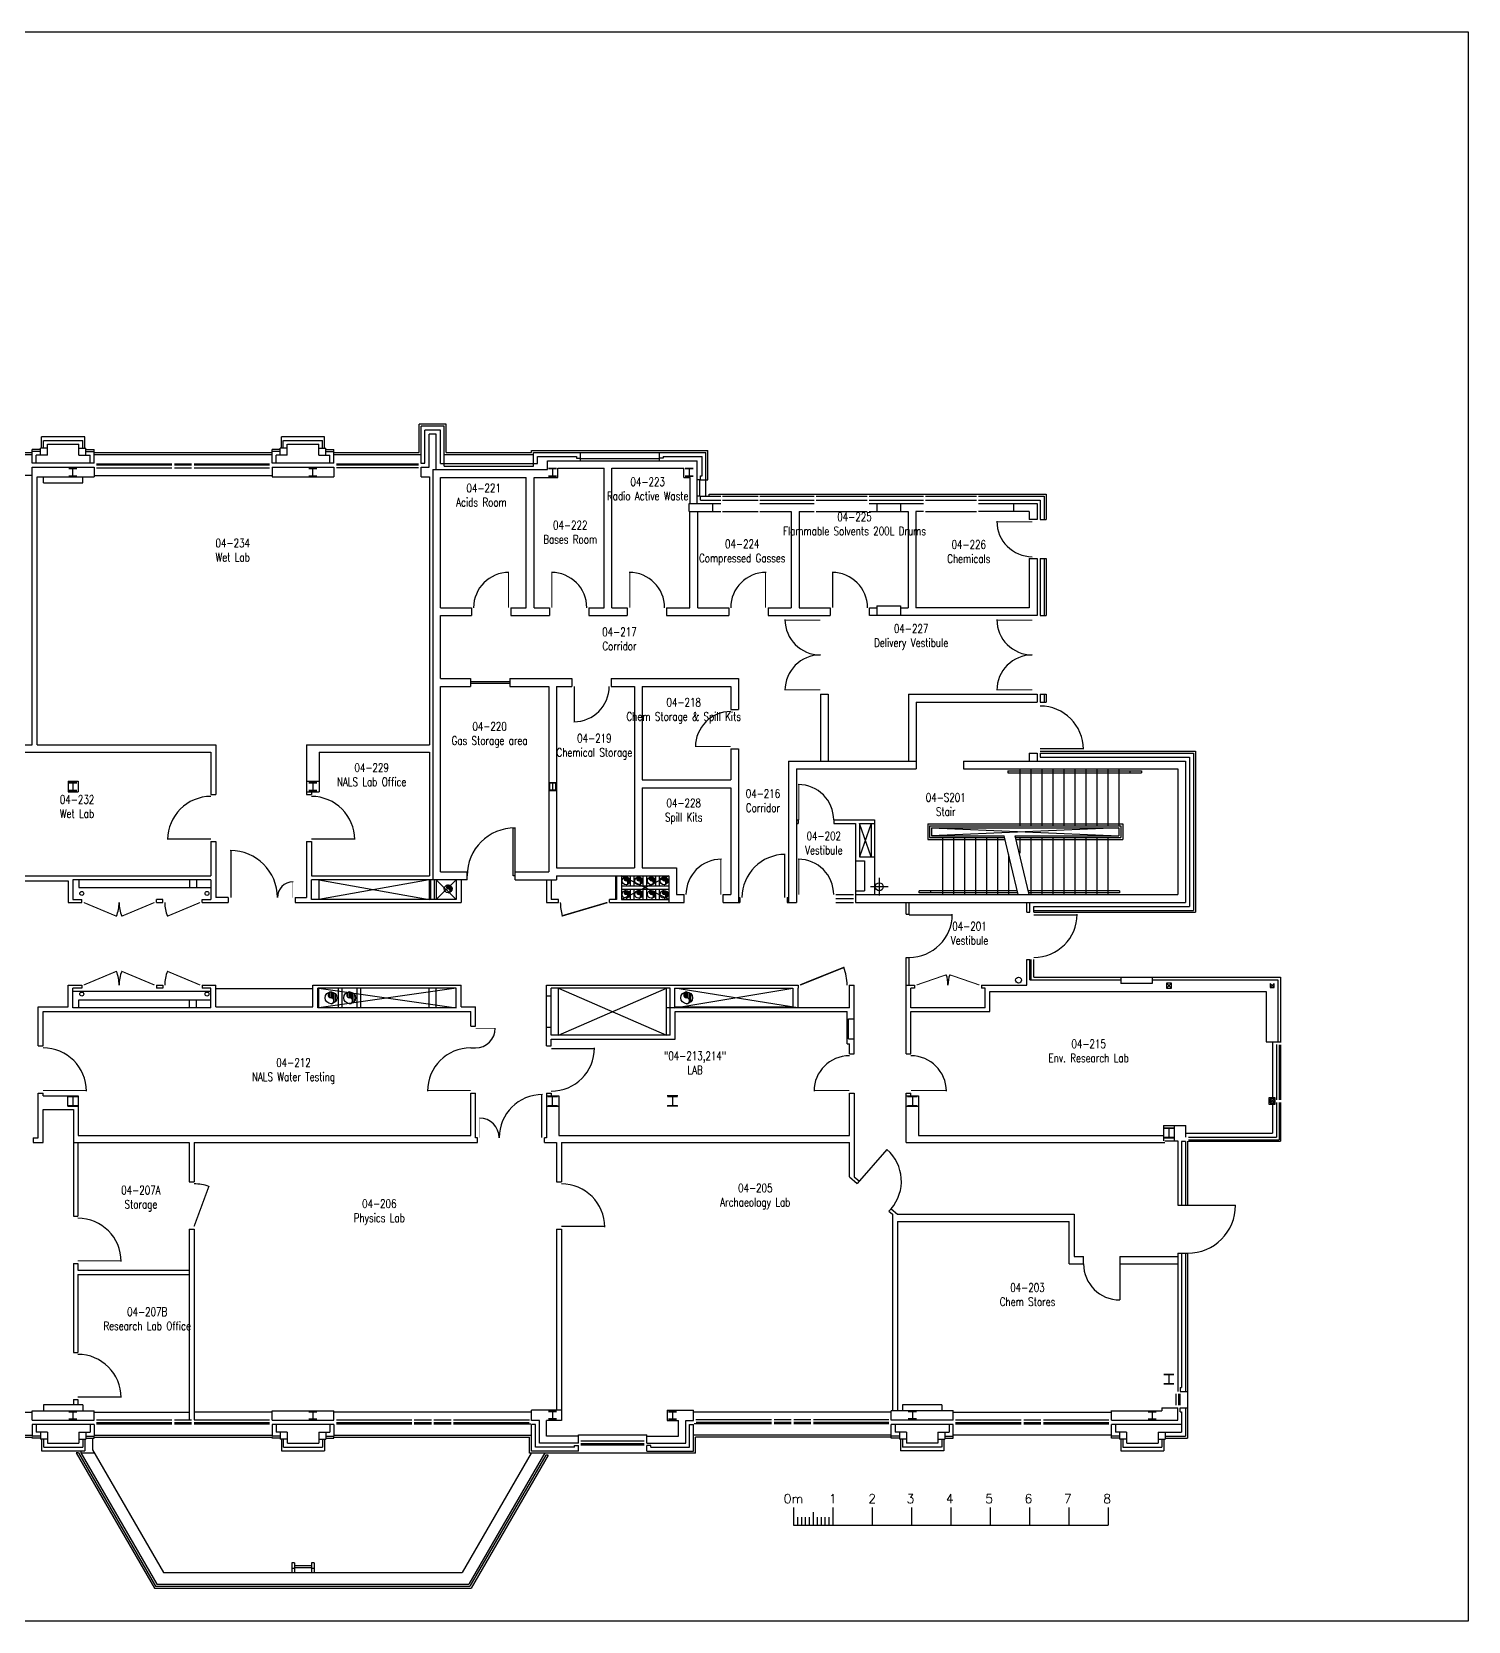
# Model space of a CAD drawing. Extents: x 11182 to 734459, y -1391328 to 152085.
# Drawn here: x 312471 to 349007, y -151485 to -111038 of the extents above; entities that cross this region are included whole.
import ezdxf
from ezdxf.enums import TextEntityAlignment as Align

# ---------------------------------------------------------------- set-up
doc = ezdxf.new("R2010")
doc.units = 0
doc.header["$LTSCALE"] = 500
doc.header["$MEASUREMENT"] = 0
doc.layers.get('0').update_dxf_attribs({"linetype": 'CONTINUOUS'})
doc.layers.add('0_Defpoints', color=106, linetype='CONTINUOUS', plot=False)
for name, color, linetype in [('0_room_data', 7, 'CONTINUOUS'), ('0_text', 7, 'CONTINUOUS'), ('1_Wall_Exist', 251, 'CONTINUOUS'), ('3_Text', 7, 'CONTINUOUS')]:
    doc.layers.add(name, color=color, linetype=linetype)
doc.styles.add('1_200', font='simplex.shx', dxfattribs={"width": 0.75, "height": 460})
doc.styles.get("Standard").update_dxf_attribs({"font": 'ROMANS', "height": 200})

# ---------------------------------------------------------------- blocks, each defined once
blk = doc.blocks.new('*X40')
at = {"color": 0}
for p, q in [((6.25, 7.03), (6.25, 7.47)), ((6.38, 7), (6.38, 7.5)), ((6.5, 6.97), (6.5, 7.48)), ((6.62, 6.57), (6.62, 7.43)), ((6.75, 6.67), (6.75, 7.33)), ((6.5, 6.52), (6.5, 6.53))]:
    blk.add_line(p, q, dxfattribs=at)
blk = doc.blocks.new('room_data')
at = {"layer": '3_Text', "style": '1_200', "width": 0.75}
for tag, p in [('ROOMNUM', (0, 0)), ('ROOMUSE', (0, -575))]:
    blk.add_attdef(tag, text='', height=345, dxfattribs=at).set_placement(p, align=Align.MIDDLE_CENTER)

msp = doc.modelspace()

# ---------------------------------------------------------------- linework, layer by layer
for p, q in [((331845, -148592), (331845, -149038)), ((331945, -148838), (331945, -149038)), ((332045, -148838), (332045, -149038)), ((332145, -148838), (332145, -149038)), ((332245, -148838), (332245, -149038)), ((332345, -148706), (332345, -149038)), ((332445, -148838), (332445, -149038)), ((332545, -148838), (332545, -149038)), ((332645, -148838), (332645, -149038)), ((332745, -148838), (332745, -149038)), ((332845, -148592), (332845, -149038)), ((333845, -148592), (333845, -149038)), ((334845, -148592), (334845, -149038)), ((335845, -148592), (335845, -149038)), ((336845, -148592), (336845, -149038)), ((337845, -148592), (337845, -149038)), ((338845, -148592), (338845, -149038)), ((339845, -148592), (339845, -149038)), ((331845, -149038), (339845, -149038))]:
    msp.add_line(p, q)
at = {"layer": '0_Defpoints'}
msp.add_line((232683, -111038), (349007, -111038), dxfattribs=at)
for points in [[(349007, -151485), (232683, -151485), (232683, -111038)], [(349007, -111038), (349007, -151485)]]:
    msp.add_lwpolyline(points, dxfattribs=at)
at = {"layer": '1_Wall_Exist'}
for p, q in [((323013, -121026), (322323, -121026)), ((322323, -121745), (322323, -121026)), ((322963, -121076), (322373, -121076)), ((322373, -122024), (322373, -121076)), ((322868, -121176), (322468, -121176)), ((322468, -122016), (322468, -121176)), ((322760, -121276), (322576, -121276)), ((322576, -122115), (322576, -121276)), ((322760, -122179), (322760, -121276)), ((322868, -122024), (322868, -121176)), ((322963, -122024), (322963, -121076)), ((323013, -121745), (323013, -121026)), ((307953, -121745), (312483, -121745)), ((312483, -122015), (312483, -121665)), ((312688, -121665), (312483, -121665)), ((312688, -121715), (312483, -121715)), ((312688, -121815), (312688, -121635)), ((312868, -121635), (312688, -121635)), ((313818, -121345), (312718, -121345)), ((312718, -121635), (312718, -121345)), ((312768, -121635), (312768, -121435)), ((312773, -121435), (313768, -121435)), ((312868, -121815), (312868, -121535)), ((312873, -121535), (313668, -121535)), ((313668, -121815), (313668, -121535)), ((313668, -121635), (313848, -121635)), ((313768, -121635), (313768, -121435)), ((313818, -121635), (313818, -121345)), ((313848, -121815), (313848, -121635)), ((313848, -121665), (314053, -121665)), ((313848, -121715), (314053, -121715)), ((314053, -122015), (314053, -121665)), ((314053, -121745), (318583, -121745)), ((318583, -122015), (318583, -121665)), ((318788, -121665), (318583, -121665)), ((318788, -121715), (318583, -121715)), ((318788, -121815), (318788, -121635)), ((318968, -121635), (318788, -121635)), ((319918, -121345), (318818, -121345)), ((318818, -121635), (318818, -121345)), ((318868, -121635), (318868, -121435)), ((318873, -121435), (319868, -121435)), ((318968, -121815), (318968, -121535)), ((318973, -121535), (319768, -121535)), ((319768, -121815), (319768, -121535)), ((319768, -121635), (319948, -121635)), ((319868, -121635), (319868, -121435)), ((319918, -121635), (319918, -121345)), ((319948, -121815), (319948, -121635)), ((319948, -121665), (320153, -121665)), ((319948, -121715), (320153, -121715)), ((320153, -122015), (320153, -121665)), ((320153, -121745), (322323, -121745)), ((323013, -121745), (325183, -121745)), ((325183, -121695), (329668, -121695)), ((325183, -121745), (325183, -121695)), ((325233, -121745), (329618, -121745)), ((325233, -122024), (325233, -121745)), ((326423, -121745), (326423, -121885)), ((328428, -121745), (328428, -121885)), ((329618, -122855), (329618, -121745)), ((329668, -122435), (329668, -121695)), ((307953, -121795), (312483, -121795)), ((314053, -122015), (312483, -122015)), ((312483, -122120), (314053, -122120)), ((312483, -129185), (312483, -122120)), ((312868, -121815), (312583, -121815)), ((312583, -122015), (312583, -121815)), ((313416, -122143), (313620, -122143)), ((313518, -122347), (313518, -122143)), ((313668, -121815), (313953, -121815)), ((313953, -122015), (313953, -121815)), ((314053, -121795), (318583, -121795)), ((314053, -122120), (314053, -122363)), ((314117, -122031), (316036, -122031)), ((314117, -122061), (316036, -122061)), ((314117, -122131), (316036, -122131)), ((316100, -122031), (316536, -122031)), ((316100, -122061), (316536, -122061)), ((316100, -122131), (316536, -122131)), ((316600, -122031), (318519, -122031)), ((316600, -122061), (318519, -122061)), ((316600, -122131), (318519, -122131)), ((320153, -122015), (318583, -122015)), ((318583, -122120), (320153, -122120)), ((318583, -122120), (318583, -122363)), ((318968, -121815), (318683, -121815)), ((318683, -122015), (318683, -121815)), ((319516, -122143), (319720, -122143)), ((319618, -122347), (319618, -122143)), ((319768, -121815), (320053, -121815)), ((320053, -122015), (320053, -121815)), ((320153, -121795), (322373, -121795)), ((320153, -122120), (320153, -122363)), ((320217, -122031), (322309, -122031)), ((320217, -122061), (322309, -122061)), ((322309, -122131), (320217, -122131)), ((322468, -122024), (322373, -122024)), ((322373, -122363), (322373, -122115)), ((322373, -122115), (322576, -122115)), ((322868, -122024), (322963, -122024)), ((322963, -121795), (325233, -121795)), ((322963, -122095), (322963, -122031)), ((325233, -122031), (322963, -122031)), ((322963, -122095), (325233, -122095)), ((325233, -122024), (325333, -122024)), ((325233, -122095), (325233, -122031)), ((325333, -121845), (326323, -121845)), ((325333, -122024), (325333, -121845)), ((325584, -122179), (325584, -121959)), ((325584, -121959), (329398, -121959)), ((325616, -122143), (325820, -122143)), ((325718, -122143), (325718, -122347)), ((325852, -122379), (325852, -122145)), ((325852, -122145), (327028, -122145)), ((326323, -121845), (326323, -121885)), ((326323, -121885), (326423, -121885)), ((326423, -121895), (328428, -121895)), ((326423, -121895), (326423, -121959)), ((327028, -125695), (327028, -122145)), ((327228, -125695), (327228, -122145)), ((327228, -122145), (329059, -122145)), ((328528, -121885), (328428, -121885)), ((328428, -121895), (328428, -121959)), ((328528, -121845), (328528, -121885)), ((328528, -121845), (329518, -121845)), ((329059, -122379), (329059, -122145)), ((329091, -122143), (329295, -122143)), ((329193, -122143), (329193, -122347)), ((329398, -123045), (329398, -121959)), ((329518, -122335), (329518, -121845)), ((312483, -122325), (307953, -122325)), ((312607, -122363), (314053, -122363)), ((312607, -129185), (312607, -122363)), ((312768, -122513), (312768, -122363)), ((312768, -122513), (313768, -122513)), ((313416, -122153), (313620, -122153)), ((313416, -122337), (313620, -122337)), ((313416, -122347), (313620, -122347)), ((313768, -122513), (313768, -122363)), ((314053, -122325), (318583, -122325)), ((318583, -122363), (320153, -122363)), ((319516, -122153), (319720, -122153)), ((319516, -122337), (319720, -122337)), ((319516, -122347), (319720, -122347)), ((322373, -122363), (322588, -122363)), ((322588, -122363), (322588, -129185)), ((322668, -122179), (325584, -122179)), ((322668, -122179), (322668, -132615)), ((322868, -125695), (322868, -122379)), ((322868, -122379), (325048, -122379)), ((325048, -125695), (325048, -122379)), ((325248, -125695), (325248, -122379)), ((325248, -122379), (325852, -122379)), ((325616, -122153), (325820, -122153)), ((325616, -122337), (325820, -122337)), ((325616, -122347), (325820, -122347)), ((329059, -122379), (329218, -122379)), ((329091, -122153), (329295, -122153)), ((329091, -122337), (329295, -122337)), ((329091, -122347), (329295, -122347)), ((329218, -123045), (329218, -122379)), ((329462, -122435), (329398, -122435)), ((329462, -122855), (329462, -122435)), ((329478, -122435), (329478, -122335)), ((329478, -122335), (329518, -122335)), ((329478, -122435), (329668, -122435)), ((329462, -122855), (329398, -122855)), ((329478, -122955), (329478, -122855)), ((329478, -122855), (329993, -122855)), ((329478, -122955), (329993, -122955)), ((329698, -122805), (338268, -122805)), ((329698, -122855), (329698, -122805)), ((330043, -122855), (330943, -122855)), ((330043, -122955), (330943, -122955)), ((330993, -122855), (332373, -122855)), ((330993, -122955), (332373, -122955)), ((332423, -122855), (333723, -122855)), ((332423, -122955), (333723, -122955)), ((333773, -122855), (335153, -122855)), ((333773, -122955), (335153, -122955)), ((335203, -122855), (336503, -122855)), ((335203, -122955), (336503, -122955)), ((336553, -122855), (338218, -122855)), ((336553, -122955), (338118, -122955)), ((338118, -122955), (338118, -123445)), ((338218, -122855), (338218, -123445)), ((338268, -122805), (338268, -123445)), ((329193, -123045), (329993, -123045)), ((329193, -123245), (329193, -123045)), ((329193, -123245), (329993, -123245)), ((329208, -125695), (329208, -123245)), ((329408, -125695), (329408, -123245)), ((329793, -123245), (329793, -123045)), ((330043, -123245), (330943, -123245)), ((330993, -123045), (332373, -123045)), ((330993, -123245), (331788, -123245)), ((331788, -123245), (331788, -125695)), ((331988, -123245), (331988, -125695)), ((331988, -123245), (332373, -123245)), ((332423, -123245), (333723, -123245)), ((333773, -123045), (335153, -123045)), ((333773, -123245), (334758, -123245)), ((333968, -123045), (333968, -123245)), ((334568, -123045), (334568, -123245)), ((334758, -123245), (334758, -125695)), ((334958, -123245), (334958, -125695)), ((335153, -123245), (334958, -123245)), ((335203, -123245), (336503, -123245)), ((336553, -123045), (338043, -123045)), ((337843, -123245), (336553, -123245)), ((337443, -123045), (337443, -123245)), ((337843, -123245), (337843, -123445)), ((338043, -123045), (338043, -123445)), ((338043, -123445), (337843, -123445)), ((338118, -123445), (338268, -123445)), ((337843, -124445), (338043, -124445)), ((337843, -124445), (337843, -125695)), ((338043, -124445), (338043, -125895)), ((338118, -124445), (338268, -124445)), ((338118, -124445), (338118, -125895)), ((338218, -124445), (338218, -125895)), ((338268, -124445), (338268, -125895)), ((322868, -125695), (323658, -125695)), ((323658, -125695), (323658, -125895)), ((324658, -125695), (325048, -125695)), ((324658, -125695), (324658, -125895)), ((325248, -125695), (325638, -125695)), ((325638, -125695), (325638, -125895)), ((326638, -125695), (327028, -125695)), ((326638, -125695), (326638, -125895)), ((327228, -125695), (327618, -125695)), ((327618, -125695), (327618, -125895)), ((328618, -125695), (329208, -125695)), ((328618, -125695), (328618, -125895)), ((329408, -125695), (330198, -125695)), ((330198, -125695), (330198, -125895)), ((331198, -125695), (331788, -125695)), ((331198, -125695), (331198, -125895)), ((331988, -125695), (332778, -125695)), ((332778, -125695), (332778, -125895)), ((333778, -125895), (333778, -125695)), ((333778, -125695), (333968, -125695)), ((333968, -125645), (334568, -125645)), ((333968, -125645), (333968, -125895)), ((334568, -125645), (334568, -125895)), ((334568, -125695), (334758, -125695)), ((337843, -125695), (334958, -125695)), ((322868, -125895), (323658, -125895)), ((322868, -127495), (322868, -125895)), ((324658, -125895), (325638, -125895)), ((326638, -125895), (327618, -125895)), ((328618, -125895), (330198, -125895)), ((331198, -125895), (332778, -125895)), ((338043, -125895), (333778, -125895)), ((338118, -125895), (338268, -125895)), ((322868, -127495), (323628, -127495)), ((322868, -132415), (322868, -127695)), ((322868, -127695), (323628, -127695)), ((323628, -127495), (323628, -127695)), ((323628, -127567), (324627, -127567)), ((324627, -127623), (323628, -127623)), ((324627, -127495), (326208, -127495)), ((324627, -127495), (324627, -127695)), ((324627, -127695), (325618, -127695)), ((325618, -127695), (325618, -132415)), ((325818, -127695), (325818, -132315)), ((325818, -127695), (326208, -127695)), ((326208, -127495), (326208, -127695)), ((327208, -127495), (330450, -127495)), ((327208, -127495), (327208, -127695)), ((327208, -127695), (327798, -127695)), ((327798, -127695), (327798, -132315)), ((327998, -127695), (327998, -130075)), ((327998, -127695), (330250, -127695)), ((330250, -127695), (330250, -128285)), ((330450, -127495), (330450, -128285)), ((332528, -127895), (332728, -127895)), ((332528, -127895), (332528, -129595)), ((332728, -127895), (332728, -129595)), ((334768, -127895), (334768, -129595)), ((334768, -127895), (338043, -127895)), ((334968, -128095), (338043, -128095)), ((334968, -128095), (334968, -129795)), ((338043, -127895), (338043, -128095)), ((338118, -127895), (338268, -127895)), ((338118, -127895), (338118, -128095)), ((338118, -128095), (338268, -128095)), ((338218, -127895), (338218, -128095)), ((338268, -127895), (338268, -128095)), ((330250, -128285), (330450, -128285)), ((307159, -129185), (312483, -129185)), ((307577, -129369), (317026, -129369)), ((312607, -129185), (317150, -129185)), ((317026, -129369), (317026, -130445)), ((317150, -129185), (317150, -130445)), ((319459, -129185), (319459, -130445)), ((319459, -129185), (322588, -129185)), ((319777, -129369), (319777, -130379)), ((319777, -129369), (322588, -129369)), ((322588, -129369), (322588, -132520)), ((330250, -129285), (330250, -130075)), ((330250, -129285), (330450, -129285)), ((330450, -129285), (330450, -133195)), ((337843, -129395), (338043, -129395)), ((337843, -129395), (337843, -129595)), ((338043, -129395), (338043, -129595)), ((338118, -129345), (342068, -129345)), ((338118, -129395), (338118, -129495)), ((338118, -129395), (342018, -129395)), ((342018, -129395), (342018, -133395)), ((342068, -129345), (342068, -133445)), ((331718, -129595), (331722, -133195)), ((331718, -129595), (334968, -129595)), ((331918, -129795), (334968, -129795)), ((331918, -129795), (331918, -133195)), ((336168, -129595), (336168, -129795)), ((336168, -129595), (341818, -129595)), ((336168, -129795), (341618, -129795)), ((337598, -129795), (337598, -131245)), ((337878, -129795), (337878, -131245)), ((338118, -129495), (341918, -129495)), ((338158, -129795), (338158, -131245)), ((338438, -129795), (338438, -131245)), ((338718, -129795), (338718, -131245)), ((338998, -129795), (338998, -131245)), ((339278, -129795), (339278, -131245)), ((339558, -129795), (339558, -131245)), ((339838, -129795), (339838, -131245)), ((340118, -129795), (340118, -131245)), ((341618, -129795), (341618, -132995)), ((341818, -129595), (341818, -133195)), ((341918, -129495), (341918, -133295)), ((313394, -130111), (313394, -130379)), ((313394, -130111), (313652, -130111)), ((313416, -130143), (313620, -130143)), ((313416, -130153), (313620, -130153)), ((313518, -130143), (313518, -130347)), ((313652, -130111), (313652, -130379)), ((319459, -130111), (319777, -130111)), ((319516, -130143), (319720, -130143)), ((319516, -130153), (319720, -130153)), ((319618, -130143), (319618, -130347)), ((325616, -130143), (325820, -130143)), ((325616, -130153), (325820, -130153)), ((325635, -130162), (325635, -130328)), ((325801, -130162), (325635, -130162)), ((325718, -130143), (325718, -130347)), ((325801, -130328), (325801, -130162)), ((327998, -130075), (330250, -130075)), ((337298, -129845), (340698, -129845)), ((337298, -129845), (337298, -129895)), ((337298, -129895), (340698, -129895)), ((340398, -129845), (340398, -129895)), ((340698, -129845), (340698, -129895)), ((313394, -130379), (313652, -130379)), ((313416, -130337), (313620, -130337)), ((313416, -130347), (313620, -130347)), ((317026, -130445), (317150, -130445)), ((319459, -130379), (319777, -130379)), ((319459, -130445), (319583, -130445)), ((319516, -130337), (319720, -130337)), ((319516, -130347), (319720, -130347)), ((319583, -130379), (319583, -130445)), ((325616, -130337), (325820, -130337)), ((325616, -130347), (325820, -130347)), ((325635, -130328), (325801, -130328)), ((327998, -130275), (330250, -130275)), ((327998, -130275), (327998, -132315)), ((330250, -130275), (330250, -132995)), ((324712, -131296), (324763, -131296)), ((324712, -132515), (324712, -131296)), ((324763, -132615), (324763, -131296)), ((331918, -131095), (331968, -131095)), ((331918, -131187), (331968, -131187)), ((331968, -131095), (331968, -131187)), ((332868, -131095), (332868, -131187)), ((332868, -131095), (333902, -131095)), ((332868, -131187), (333426, -131187)), ((333426, -131187), (333426, -132995)), ((333522, -131187), (333522, -132037)), ((333522, -131187), (333902, -131187)), ((333822, -131187), (333522, -132037)), ((333822, -132037), (333522, -131187)), ((333822, -131187), (333822, -132037)), ((333902, -131095), (333902, -132995)), ((335258, -131195), (340218, -131195)), ((335258, -131195), (335258, -131595)), ((335308, -131245), (340168, -131245)), ((335308, -131245), (335308, -131545)), ((335358, -131295), (340118, -131295)), ((335358, -131295), (335358, -131495)), ((340118, -131295), (335358, -131495)), ((335358, -131295), (340118, -131495)), ((340118, -131295), (340118, -131495)), ((340168, -131245), (340168, -131545)), ((340218, -131195), (340218, -131595)), ((317026, -131645), (317150, -131645)), ((317026, -131645), (317026, -132520)), ((317150, -131645), (317150, -133071)), ((319459, -131645), (319583, -131645)), ((319459, -131645), (319459, -133071)), ((319583, -131645), (319583, -132520)), ((335258, -131595), (337229, -131595)), ((335308, -131545), (337217, -131545)), ((335358, -131495), (337205, -131495)), ((335638, -131545), (335638, -132995)), ((335918, -131545), (335918, -132995)), ((336198, -131545), (336198, -132995)), ((336478, -131545), (336478, -132995)), ((336758, -131545), (336758, -132995)), ((337038, -131545), (337038, -132995)), ((337558, -132995), (337205, -131495)), ((337838, -132995), (337485, -131495)), ((337485, -131495), (340118, -131495)), ((337497, -131545), (340168, -131545)), ((337509, -131595), (340218, -131595)), ((337598, -131545), (337598, -131939)), ((337878, -131545), (337878, -132995)), ((338158, -131545), (338158, -132995)), ((338438, -131545), (338438, -132995)), ((338718, -131545), (338718, -132995)), ((338998, -131545), (338998, -132995)), ((339278, -131545), (339278, -132995)), ((339558, -131545), (339558, -132995)), ((339838, -131545), (339838, -132995)), ((333426, -132137), (333651, -132137)), ((333522, -132037), (333902, -132037)), ((333651, -132137), (333651, -132895)), ((337318, -131973), (337318, -132995)), ((307383, -132520), (317026, -132520)), ((311184, -132644), (313394, -132644)), ((313394, -132644), (313394, -133195)), ((313518, -132615), (313518, -133115)), ((317026, -132615), (313518, -132615)), ((313668, -132615), (313668, -132815)), ((316478, -132615), (316478, -132815)), ((316658, -132615), (316658, -132815)), ((317026, -132615), (317026, -133115)), ((319583, -132520), (322588, -132520)), ((323544, -132615), (319583, -132615)), ((319583, -133115), (319583, -132615)), ((319768, -132615), (322578, -133115)), ((319768, -132615), (319768, -133115)), ((322578, -132615), (319768, -133115)), ((322578, -132615), (322578, -133115)), ((322623, -133115), (322623, -132615)), ((322713, -133115), (322713, -132615)), ((322758, -132615), (322758, -133115)), ((322758, -133115), (323268, -132615)), ((323268, -133115), (322758, -132615)), ((322868, -132415), (323544, -132415)), ((323268, -132615), (323268, -133115)), ((323392, -132615), (323392, -133195)), ((323544, -132615), (323544, -132415)), ((324763, -132515), (324712, -132515)), ((324763, -132415), (325618, -132415)), ((324763, -132615), (325818, -132615)), ((325559, -132615), (325559, -133195)), ((325683, -132615), (325683, -133115)), ((325818, -132315), (327798, -132315)), ((325818, -132515), (328670, -132515)), ((325818, -132515), (325818, -132615)), ((327318, -132515), (327318, -133115)), ((327346, -132515), (327346, -133115)), ((327470, -132515), (327470, -133115)), ((328670, -132515), (327470, -133115)), ((328670, -133115), (327470, -132515)), ((327702, -132770), (327702, -132515)), ((327792, -132770), (327792, -132515)), ((327998, -132315), (328870, -132315)), ((328025, -132770), (328025, -132515)), ((328115, -132770), (328115, -132515)), ((328347, -132770), (328347, -132515)), ((328437, -132770), (328437, -132515)), ((328670, -132515), (328670, -133195)), ((328870, -132315), (328870, -132995)), ((334026, -132570), (334026, -133020)), ((313668, -132815), (317026, -132815)), ((327470, -132770), (328670, -132770)), ((327470, -132860), (328670, -132860)), ((327702, -133115), (327702, -132860)), ((327792, -133115), (327792, -132860)), ((328025, -133115), (328025, -132860)), ((328115, -133115), (328115, -132860)), ((328347, -133115), (328347, -132860)), ((328437, -133115), (328437, -132860)), ((328870, -132995), (329060, -132995)), ((329060, -133195), (329060, -132995)), ((330060, -132995), (330250, -132995)), ((330060, -133195), (330060, -132995)), ((332918, -132995), (333368, -132995)), ((333418, -132995), (333418, -133195)), ((333418, -132995), (341618, -132995)), ((333426, -132895), (333651, -132895)), ((334251, -132795), (333801, -132795)), ((337534, -132895), (335038, -132895)), ((335038, -132945), (335038, -132895)), ((337546, -132945), (335038, -132945)), ((335338, -132945), (335338, -132895)), ((340138, -132895), (337814, -132895)), ((340138, -132945), (337826, -132945)), ((340138, -132895), (340138, -132945)), ((313394, -133195), (313741, -133195)), ((313518, -133115), (313741, -133115)), ((313741, -133195), (313741, -133115)), ((315802, -133115), (315641, -133115)), ((315641, -133195), (315641, -133115)), ((315641, -133195), (315802, -133195)), ((315802, -133195), (315802, -133115)), ((316802, -133115), (317026, -133115)), ((316802, -133195), (316802, -133115)), ((316802, -133195), (317467, -133195)), ((317467, -133071), (317150, -133071)), ((317467, -133071), (317467, -133195)), ((319167, -133071), (319167, -133195)), ((319167, -133071), (319459, -133071)), ((319167, -133195), (323392, -133195)), ((323268, -133115), (319583, -133115)), ((325559, -133195), (325864, -133195)), ((325864, -133115), (325683, -133115)), ((325864, -133195), (325864, -133115)), ((327346, -133115), (327164, -133115)), ((327164, -133195), (327164, -133115)), ((327164, -133195), (329060, -133195)), ((327470, -133115), (328670, -133115)), ((330060, -133195), (330484, -133195)), ((330450, -133071), (330484, -133071)), ((330484, -133071), (330484, -133195)), ((331684, -133071), (331722, -133071)), ((331684, -133071), (331684, -133195)), ((331684, -133195), (331918, -133195)), ((332918, -133095), (333368, -133095)), ((332918, -133195), (333368, -133195)), ((333418, -133195), (341818, -133195)), ((334709, -133495), (334709, -133195)), ((334784, -133495), (334784, -133195)), ((337783, -133445), (337783, -133195)), ((337783, -133445), (337858, -133445)), ((337858, -133445), (337858, -133195)), ((337958, -133295), (341918, -133295)), ((337958, -133445), (337958, -133295)), ((337958, -133395), (342018, -133395)), ((337958, -133445), (342068, -133445)), ((334709, -133495), (334784, -133495)), ((334709, -137045), (334709, -134595)), ((334709, -134595), (334784, -134595)), ((334784, -135295), (334784, -134595)), ((337783, -135295), (337783, -134645)), ((337783, -134645), (337858, -134645)), ((337858, -135160), (337858, -134645)), ((337894, -135160), (337894, -134645)), ((337958, -135096), (337958, -134645)), ((313394, -135295), (313741, -135295)), ((313394, -135846), (313394, -135295)), ((313518, -135875), (313518, -135375)), ((313741, -135375), (313518, -135375)), ((313518, -135453), (317026, -135453)), ((313741, -135295), (313741, -135375)), ((315641, -135295), (315641, -135375)), ((315641, -135295), (315802, -135295)), ((315802, -135375), (315641, -135375)), ((315802, -135295), (315802, -135375)), ((316802, -135295), (316802, -135375)), ((316802, -135295), (317150, -135295)), ((317026, -135375), (316802, -135375)), ((317026, -135875), (317026, -135375)), ((317150, -135846), (317150, -135295)), ((317150, -135381), (319618, -135381)), ((319618, -135295), (323392, -135295)), ((319618, -135846), (319618, -135295)), ((319742, -135875), (319742, -135375)), ((323268, -135375), (319742, -135375)), ((319768, -135875), (319768, -135375)), ((319768, -135375), (323268, -135875)), ((323268, -135375), (319768, -135875)), ((320273, -135875), (320273, -135375)), ((320363, -135875), (320363, -135375)), ((320518, -135610), (320518, -135480)), ((320556, -135620), (320556, -135470)), ((320593, -135630), (320593, -135475)), ((320631, -135750), (320631, -135490)), ((320748, -135875), (320748, -135375)), ((320838, -135875), (320838, -135375)), ((322578, -135875), (322578, -135375)), ((322758, -135875), (322758, -135375)), ((323268, -135875), (323268, -135375)), ((323392, -135846), (323392, -135295)), ((325559, -136845), (325559, -135295)), ((325559, -135295), (331960, -135295)), ((325683, -136575), (325683, -135375)), ((328706, -135375), (325683, -135375)), ((325868, -136575), (325868, -135375)), ((325868, -135375), (328618, -136575)), ((325868, -136575), (328618, -135375)), ((328618, -136575), (328618, -135375)), ((328706, -136575), (328706, -135375)), ((328830, -135846), (328830, -135375)), ((328830, -135375), (331828, -135375)), ((331952, -135875), (328830, -135375)), ((328830, -135875), (331828, -135375)), ((329086, -135610), (329086, -135480)), ((329124, -135620), (329124, -135470)), ((329161, -135630), (329161, -135475)), ((329199, -135750), (329199, -135490)), ((331828, -135375), (331828, -135846)), ((331952, -135375), (331960, -135375)), ((331952, -135375), (331952, -135875)), ((331960, -135295), (331960, -135375)), ((333260, -135295), (333260, -135375)), ((333260, -135295), (333392, -135295)), ((333260, -135375), (333268, -135375)), ((333268, -135875), (333268, -135375)), ((333392, -137045), (333392, -135295)), ((334709, -135295), (334925, -135295)), ((334833, -135875), (334833, -135375)), ((334925, -135375), (334833, -135375)), ((334925, -135295), (334925, -135375)), ((336625, -135295), (336625, -135375)), ((336625, -135295), (337783, -135295)), ((336718, -135375), (336625, -135375)), ((336718, -135875), (336718, -135375)), ((336842, -135970), (336842, -135460)), ((336842, -135460), (343868, -135460)), ((337858, -135160), (340168, -135160)), ((337958, -135096), (344232, -135096)), ((340168, -135096), (340168, -135253)), ((340168, -135246), (340968, -135246)), ((340968, -135096), (340968, -135253)), ((340968, -135160), (344168, -135160)), ((341456, -135247), (341329, -135247)), ((341329, -135247), (341329, -135374)), ((341456, -135247), (341329, -135374)), ((341329, -135247), (341456, -135374)), ((341329, -135374), (341456, -135374)), ((341456, -135374), (341456, -135247)), ((343868, -135460), (343868, -136745)), ((343967, -135259), (343967, -135361)), ((343967, -135361), (344069, -135259)), ((343967, -135259), (344069, -135361)), ((343967, -135361), (344069, -135361)), ((344069, -135361), (344069, -135259)), ((344168, -135160), (344168, -136754)), ((344232, -135096), (344232, -136754)), ((312634, -135846), (313394, -135846)), ((312634, -136845), (312634, -135846)), ((317026, -135875), (313518, -135875)), ((313668, -135675), (317026, -135675)), ((313668, -135875), (313668, -135675)), ((316478, -135875), (316478, -135675)), ((316658, -135875), (316658, -135675)), ((317150, -135846), (319618, -135846)), ((323268, -135875), (319742, -135875)), ((320593, -135765), (320593, -135760)), ((320668, -135719), (320668, -135521)), ((323392, -135846), (323759, -135846)), ((323759, -136345), (323759, -135846)), ((325683, -135575), (325559, -135575)), ((333268, -135875), (328618, -135875)), ((328830, -135846), (331828, -135846)), ((329161, -135765), (329161, -135760)), ((329236, -135719), (329236, -135521)), ((336718, -135875), (334833, -135875)), ((312758, -135970), (323635, -135970)), ((312758, -136845), (312758, -135970)), ((323635, -136345), (323635, -135970)), ((328834, -135970), (333208, -135970)), ((328834, -136670), (328834, -135970)), ((333208, -136795), (333208, -135970)), ((333240, -136154), (333392, -136154)), ((333240, -136662), (333240, -136154)), ((334833, -137045), (334833, -135970)), ((334833, -135970), (336842, -135970)), ((323635, -136345), (323759, -136345)), ((325683, -136375), (325559, -136375)), ((328706, -136575), (325683, -136575)), ((325683, -136845), (325683, -136670)), ((325683, -136670), (328834, -136670)), ((333240, -136662), (333392, -136662)), ((312634, -136845), (312758, -136845)), ((323635, -136895), (323759, -136895)), ((325559, -136845), (325683, -136845)), ((333208, -136795), (333268, -136795)), ((333268, -137045), (333268, -136795)), ((333268, -137045), (333392, -137045)), ((334709, -137045), (334833, -137045)), ((343868, -136745), (344232, -136745)), ((344030, -136754), (344030, -138162)), ((344132, -136809), (344132, -138213)), ((344202, -136818), (344202, -138213)), ((344232, -136818), (344232, -138213)), ((312634, -139181), (312634, -138045)), ((312634, -138045), (312758, -138045)), ((312758, -138111), (312758, -138045)), ((312758, -138111), (313652, -138111)), ((313384, -138379), (313384, -138111)), ((313393, -138120), (313643, -138120)), ((313393, -138130), (313643, -138130)), ((313518, -138120), (313518, -138370)), ((313652, -138111), (313652, -139121)), ((323635, -138045), (323759, -138045)), ((323635, -139121), (323635, -138045)), ((323759, -139181), (323759, -138045)), ((325559, -138045), (325559, -139181)), ((325559, -138045), (325683, -138045)), ((325559, -138111), (325877, -138111)), ((325593, -138120), (325843, -138120)), ((325593, -138130), (325843, -138130)), ((325683, -138045), (325683, -138111)), ((325718, -138370), (325718, -138120)), ((325877, -138111), (325877, -139121)), ((328902, -138111), (328634, -138111)), ((328643, -138120), (328893, -138120)), ((328643, -138130), (328893, -138130)), ((328768, -138120), (328768, -138370)), ((333268, -139121), (333268, -138045)), ((333268, -138045), (333392, -138045)), ((333392, -138045), (333392, -140175)), ((334709, -139305), (334709, -138045)), ((334709, -138045), (334833, -138045)), ((334709, -138111), (335027, -138111)), ((334743, -138120), (334993, -138120)), ((334743, -138130), (334993, -138130)), ((334833, -138111), (334833, -138045)), ((334868, -138120), (334868, -138370)), ((335027, -138111), (335027, -139121)), ((344101, -138162), (343935, -138162)), ((343935, -138162), (343935, -138328)), ((343935, -138328), (344101, -138328)), ((343967, -138194), (344069, -138296)), ((343967, -138296), (344069, -138194)), ((343967, -138194), (343967, -138296)), ((344069, -138194), (343967, -138194)), ((343967, -138296), (344069, -138296)), ((344030, -138328), (344030, -139064)), ((344069, -138296), (344069, -138194)), ((344101, -138328), (344101, -138162)), ((344132, -138286), (344132, -139166)), ((344202, -138286), (344202, -139236)), ((344232, -138286), (344232, -139266)), ((312758, -139305), (312758, -138461)), ((312758, -138461), (313528, -138461)), ((313384, -138379), (313652, -138379)), ((313393, -138360), (313643, -138360)), ((313393, -138370), (313643, -138370)), ((313528, -138461), (313528, -141180)), ((325559, -138379), (325877, -138379)), ((325593, -138360), (325843, -138360)), ((325593, -138370), (325843, -138370)), ((328902, -138379), (328634, -138379)), ((328643, -138360), (328893, -138360)), ((328643, -138370), (328893, -138370)), ((334709, -138379), (335027, -138379)), ((334743, -138360), (334993, -138360)), ((334743, -138370), (334993, -138370)), ((313652, -139121), (323635, -139121)), ((325877, -139121), (333268, -139121)), ((335027, -139121), (341259, -139121)), ((341259, -138872), (341827, -138872)), ((341259, -138872), (341259, -139261)), ((341268, -138930), (341518, -138930)), ((341268, -138940), (341518, -138940)), ((341393, -138930), (341393, -139180)), ((341527, -138872), (341527, -139261)), ((341827, -139166), (341827, -138872)), ((341827, -139064), (344030, -139064)), ((312509, -139181), (312509, -139305)), ((312509, -139181), (312634, -139181)), ((312509, -139305), (312758, -139305)), ((313528, -139305), (316474, -139305)), ((313641, -139305), (313641, -141180)), ((316474, -139305), (316474, -140305)), ((316598, -139305), (316598, -140305)), ((316598, -139305), (323809, -139305)), ((323809, -139181), (323759, -139181)), ((323809, -139305), (323809, -139181)), ((325559, -139181), (325509, -139181)), ((325509, -139305), (325509, -139181)), ((325509, -139305), (325819, -139305)), ((325819, -139305), (325819, -140305)), ((325943, -139305), (325943, -140305)), ((325943, -139305), (333268, -139305)), ((333268, -140175), (333268, -139305)), ((334223, -139481), (333466, -140348)), ((334709, -139305), (341293, -139305)), ((341268, -139170), (341518, -139170)), ((341268, -139180), (341518, -139180)), ((341293, -139261), (341618, -139261)), ((341618, -139261), (341618, -140900)), ((341718, -139276), (341718, -140900)), ((341818, -139276), (341718, -139276)), ((341818, -139276), (341818, -140900)), ((341868, -139266), (341868, -140900)), ((341891, -139166), (344132, -139166)), ((341891, -139236), (344202, -139236)), ((341891, -139266), (344232, -139266)), ((316474, -140305), (316598, -140305)), ((325819, -140305), (325943, -140305)), ((333268, -140175), (333466, -140348)), ((333392, -140175), (333520, -140287)), ((334326, -140990), (334272, -141052)), ((334272, -141052), (334363, -141130)), ((334326, -140990), (334487, -141130)), ((334363, -141130), (334363, -146116)), ((334487, -141130), (338983, -141130)), ((338983, -141130), (338983, -142205)), ((341618, -140900), (343088, -140900)), ((313528, -141180), (313641, -141180)), ((316474, -141505), (316598, -141505)), ((316474, -141505), (316474, -146363)), ((316598, -141505), (316598, -146363)), ((325819, -141505), (325943, -141505)), ((325819, -141505), (325819, -146116)), ((325943, -141505), (325943, -146375)), ((334487, -141314), (334487, -146116)), ((334487, -141314), (338859, -141314)), ((338859, -142389), (338859, -141314)), ((338983, -142205), (339223, -142205)), ((339223, -142389), (339223, -142205)), ((340143, -142205), (341618, -142205)), ((340143, -142205), (340143, -143309)), ((341618, -142120), (341618, -145635)), ((341618, -142120), (341868, -142120)), ((341718, -142120), (341718, -145535)), ((341818, -142120), (341818, -145635)), ((341868, -142120), (341868, -146825)), ((313528, -142380), (313641, -142380)), ((313528, -142380), (313528, -144644)), ((313641, -142380), (313641, -142550)), ((313641, -142550), (316474, -142550)), ((313641, -142663), (316474, -142663)), ((313641, -142663), (313641, -144644)), ((338859, -142389), (339223, -142389)), ((340143, -142389), (341618, -142389)), ((313528, -144644), (313641, -144644)), ((341268, -145195), (341518, -145195)), ((341393, -145195), (341393, -145445)), ((341268, -145205), (341518, -145205)), ((341268, -145435), (341518, -145435)), ((341268, -145445), (341518, -145445)), ((341678, -145535), (341718, -145535)), ((341678, -145535), (341678, -145635)), ((313768, -145977), (312768, -145977)), ((312768, -145977), (312768, -146127)), ((313528, -145844), (313641, -145844)), ((313528, -145844), (313528, -145977)), ((313641, -145844), (313641, -145977)), ((313768, -145977), (313768, -146127)), ((334618, -145977), (334618, -146127)), ((335618, -145977), (334618, -145977)), ((335618, -145977), (335618, -146127)), ((341568, -145699), (341568, -145991)), ((341638, -145699), (341638, -145991)), ((341668, -145699), (341668, -145991)), ((341678, -145635), (341868, -145635)), ((307953, -146165), (312483, -146165)), ((312483, -146127), (314053, -146127)), ((312483, -146370), (312483, -146127)), ((312483, -146370), (314053, -146370)), ((313416, -146143), (313620, -146143)), ((313416, -146153), (313620, -146153)), ((313416, -146337), (313620, -146337)), ((313416, -146347), (313620, -146347)), ((313518, -146143), (313518, -146347)), ((314053, -146370), (314053, -146127)), ((314053, -146165), (316474, -146165)), ((314117, -146359), (316036, -146359)), ((316100, -146359), (316536, -146359)), ((318583, -146165), (316598, -146165)), ((316600, -146359), (318519, -146359)), ((318583, -146127), (320153, -146127)), ((318583, -146370), (318583, -146127)), ((318583, -146370), (320153, -146370)), ((319516, -146143), (319720, -146143)), ((319516, -146153), (319720, -146153)), ((319516, -146337), (319720, -146337)), ((319516, -146347), (319720, -146347)), ((319618, -146143), (319618, -146347)), ((320153, -146370), (320153, -146127)), ((325183, -146165), (320153, -146165)), ((320217, -146359), (322136, -146359)), ((322200, -146359), (322636, -146359)), ((322700, -146359), (323136, -146359)), ((323200, -146359), (325126, -146359)), ((325183, -146375), (325183, -146116)), ((325943, -146116), (325183, -146116)), ((325383, -146375), (325183, -146375)), ((325383, -146955), (325383, -146375)), ((325943, -146375), (325563, -146375)), ((325563, -146775), (325563, -146375)), ((325820, -146143), (325616, -146143)), ((325820, -146153), (325616, -146153)), ((325820, -146337), (325616, -146337)), ((325820, -146347), (325616, -146347)), ((325718, -146143), (325718, -146347)), ((328634, -146116), (329303, -146116)), ((328634, -146116), (328634, -146375)), ((328634, -146375), (328923, -146375)), ((328666, -146143), (328870, -146143)), ((328666, -146153), (328870, -146153)), ((328666, -146337), (328870, -146337)), ((328666, -146347), (328870, -146347)), ((328768, -146143), (328768, -146347)), ((328923, -146775), (328923, -146375)), ((329103, -146955), (329103, -146375)), ((329103, -146375), (329303, -146375)), ((329303, -146375), (329303, -146116)), ((334333, -146165), (329303, -146165)), ((331286, -146359), (329359, -146359)), ((331786, -146359), (331350, -146359)), ((332286, -146359), (331850, -146359)), ((334269, -146359), (332350, -146359)), ((335903, -146127), (334333, -146127)), ((334333, -146370), (334333, -146127)), ((335903, -146370), (334333, -146370)), ((334970, -146143), (334766, -146143)), ((334970, -146153), (334766, -146153)), ((334970, -146337), (334766, -146337)), ((334970, -146347), (334766, -146347)), ((334868, -146143), (334868, -146347)), ((335903, -146370), (335903, -146125)), ((335903, -146165), (339933, -146165)), ((335967, -146359), (337636, -146359)), ((337700, -146359), (338136, -146359)), ((338200, -146359), (339869, -146359)), ((339933, -146370), (339933, -146125)), ((339933, -146127), (341210, -146127)), ((339933, -146370), (341618, -146370)), ((340866, -146143), (341070, -146143)), ((340866, -146153), (341070, -146153)), ((340866, -146337), (341070, -146337)), ((340866, -146347), (341070, -146347)), ((340968, -146143), (340968, -146347)), ((341210, -146055), (341618, -146055)), ((341210, -146055), (341210, -146127)), ((341618, -146370), (341618, -146055)), ((341678, -146155), (341678, -146055)), ((341678, -146055), (341868, -146055)), ((341678, -146155), (341718, -146155)), ((341718, -146155), (341718, -146675)), ((341818, -146055), (341818, -146775)), ((307953, -146750), (312483, -146750)), ((307953, -146800), (312483, -146800)), ((312483, -146475), (312483, -146775)), ((314053, -146475), (312483, -146475)), ((312688, -146775), (312483, -146775)), ((312483, -146825), (312483, -146800)), ((312583, -146475), (312583, -146675)), ((312868, -146675), (312583, -146675)), ((312688, -146675), (312688, -146855)), ((312868, -146675), (312868, -146955)), ((313668, -146675), (313953, -146675)), ((313668, -146675), (313668, -146955)), ((313848, -146675), (313848, -146855)), ((313848, -146775), (314053, -146775)), ((313953, -146475), (313953, -146675)), ((314053, -146475), (314053, -146775)), ((314053, -146750), (318583, -146750)), ((314053, -146825), (314053, -146800)), ((314053, -146800), (318583, -146800)), ((314117, -146429), (316036, -146429)), ((314117, -146459), (316036, -146459)), ((316100, -146429), (316536, -146429)), ((316100, -146459), (316536, -146459)), ((316600, -146429), (318519, -146429)), ((316600, -146459), (318519, -146459)), ((318583, -146475), (318583, -146775)), ((320153, -146475), (318583, -146475)), ((318788, -146775), (318583, -146775)), ((318583, -146825), (318583, -146800)), ((318683, -146475), (318683, -146675)), ((318968, -146675), (318683, -146675)), ((318788, -146675), (318788, -146855)), ((318968, -146675), (318968, -146955)), ((319768, -146675), (320053, -146675)), ((319768, -146675), (319768, -146955)), ((319948, -146675), (319948, -146855)), ((319948, -146775), (320153, -146775)), ((320053, -146475), (320053, -146675)), ((320153, -146475), (320153, -146775)), ((320153, -146750), (325183, -146750)), ((320153, -146825), (320153, -146800)), ((320153, -146800), (325133, -146800)), ((320217, -146429), (322136, -146429)), ((320217, -146459), (322136, -146459)), ((322200, -146429), (322636, -146429)), ((322200, -146459), (322636, -146459)), ((322700, -146429), (323136, -146429)), ((322700, -146459), (323136, -146459)), ((323200, -146429), (325119, -146429)), ((323200, -146459), (325168, -146459)), ((325133, -147205), (325133, -146800)), ((325183, -147155), (325183, -146475)), ((325283, -146475), (325183, -146475)), ((325283, -147055), (325283, -146475)), ((326373, -146775), (325563, -146775)), ((326373, -146745), (328113, -146745)), ((326373, -146770), (326373, -146745)), ((326373, -146955), (326373, -146775)), ((328113, -146770), (328113, -146745)), ((328113, -146775), (328923, -146775)), ((328113, -146955), (328113, -146775)), ((329203, -146475), (329303, -146475)), ((329203, -147055), (329203, -146475)), ((329303, -147155), (329303, -146475)), ((334333, -146750), (329303, -146750)), ((331286, -146459), (329318, -146459)), ((329353, -147205), (329353, -146800)), ((334333, -146800), (329353, -146800)), ((331286, -146429), (329367, -146429)), ((331786, -146429), (331350, -146429)), ((331786, -146459), (331350, -146459)), ((332286, -146429), (331850, -146429)), ((332286, -146459), (331850, -146459)), ((334269, -146429), (332350, -146429)), ((334269, -146459), (332350, -146459)), ((334333, -146825), (334333, -146475)), ((335903, -146475), (334333, -146475)), ((334538, -146775), (334333, -146775)), ((334433, -146475), (334433, -146675)), ((334718, -146675), (334433, -146675)), ((334538, -146675), (334538, -146855)), ((334718, -146675), (334718, -146955)), ((335518, -146675), (335518, -146955)), ((335518, -146675), (335803, -146675)), ((335698, -146675), (335698, -146855)), ((335698, -146775), (335903, -146775)), ((335803, -146475), (335803, -146675)), ((335903, -146825), (335903, -146475)), ((339933, -146750), (335903, -146750)), ((335967, -146429), (337636, -146429)), ((335967, -146459), (337636, -146459)), ((337700, -146429), (338136, -146429)), ((337700, -146459), (338136, -146459)), ((338200, -146429), (339869, -146429)), ((338200, -146459), (339869, -146459)), ((341718, -146475), (339933, -146475)), ((339933, -146825), (339933, -146475)), ((340138, -146775), (339933, -146775)), ((340033, -146475), (340033, -146675)), ((340318, -146675), (340033, -146675)), ((340138, -146675), (340138, -146855)), ((340318, -146675), (340318, -146955)), ((341118, -146675), (341118, -146955)), ((341118, -146675), (341718, -146675)), ((341298, -146675), (341298, -146855)), ((341298, -146775), (341818, -146775)), ((312688, -146825), (312483, -146825)), ((312868, -146855), (312688, -146855)), ((312718, -146855), (312718, -147145)), ((312718, -147145), (313818, -147145)), ((312768, -146855), (312768, -147055)), ((312773, -147055), (313768, -147055)), ((312873, -146955), (313668, -146955)), ((313602, -147202), (315590, -150645)), ((313660, -147202), (313602, -147202)), ((313660, -147202), (315619, -150595)), ((313668, -146855), (313848, -146855)), ((313718, -147145), (313718, -147202)), ((313718, -147202), (315648, -150545)), ((313718, -147202), (314064, -147202)), ((313768, -146855), (313768, -147055)), ((313818, -146855), (313818, -147145)), ((313848, -146825), (314053, -146825)), ((314018, -146825), (314018, -147122)), ((314018, -147122), (315821, -150245)), ((318788, -146825), (318583, -146825)), ((318968, -146855), (318788, -146855)), ((318818, -146855), (318818, -147145)), ((318818, -147145), (319918, -147145)), ((318868, -146855), (318868, -147055)), ((318873, -147055), (319868, -147055)), ((318973, -146955), (319768, -146955)), ((319768, -146855), (319948, -146855)), ((319868, -146855), (319868, -147055)), ((319918, -146855), (319918, -147145)), ((319948, -146825), (320153, -146825)), ((325169, -147205), (323414, -150245)), ((325518, -147202), (323587, -150545)), ((329353, -147205), (325133, -147205)), ((326373, -147155), (325183, -147155)), ((326273, -147055), (325283, -147055)), ((326373, -146955), (325383, -146955)), ((326273, -147015), (326373, -147015)), ((326273, -147055), (326273, -147015)), ((326373, -147155), (326373, -147015)), ((328049, -146905), (326437, -146905)), ((328049, -146975), (326437, -146975)), ((328049, -147005), (326437, -147005)), ((328113, -146955), (329103, -146955)), ((328113, -147155), (328113, -147015)), ((328213, -147015), (328113, -147015)), ((328113, -147155), (329303, -147155)), ((328213, -147055), (328213, -147015)), ((328213, -147055), (329203, -147055)), ((334538, -146825), (334333, -146825)), ((334718, -146855), (334538, -146855)), ((334568, -146855), (334568, -147145)), ((335668, -147145), (334568, -147145)), ((334618, -146855), (334618, -147055)), ((335613, -147055), (334618, -147055)), ((335513, -146955), (334718, -146955)), ((335518, -146855), (335698, -146855)), ((335618, -146855), (335618, -147055)), ((335668, -146855), (335668, -147145)), ((335698, -146825), (335903, -146825)), ((340138, -146825), (339933, -146825)), ((340318, -146855), (340138, -146855)), ((340168, -146855), (340168, -147145)), ((340168, -147145), (341268, -147145)), ((340218, -146855), (340218, -147055)), ((340223, -147055), (341218, -147055)), ((340323, -146955), (341118, -146955)), ((341118, -146855), (341298, -146855)), ((341218, -146855), (341218, -147055)), ((341268, -146855), (341268, -147145)), ((341298, -146825), (341868, -146825)), ((325545, -147255), (323616, -150595)), ((325602, -147255), (323645, -150645)), ((325602, -147255), (325545, -147255)), ((319150, -149995), (319086, -149995)), ((319086, -149995), (319086, -150245)), ((319150, -149995), (319150, -150245)), ((319586, -149995), (319586, -150245)), ((319650, -149995), (319586, -149995)), ((319650, -149995), (319650, -150245)), ((315821, -150245), (323414, -150245)), ((319150, -150145), (319086, -150145)), ((319150, -150070), (319586, -150070)), ((319150, -150120), (319586, -150120)), ((319650, -150145), (319586, -150145)), ((315590, -150645), (323645, -150645)), ((315619, -150595), (323616, -150595)), ((315648, -150545), (323587, -150545))]:
    msp.add_line(p, q, dxfattribs=at)
for points, const_width in [([(337918, -123509), (337018, -123509)], 27), ([(324594, -125695), (324594, -124795)], 27), ([(325701, -125695), (325701, -124795)], 27), ([(327681, -125695), (327681, -124795)], 27), ([(331134, -125695), (331134, -124795)], 27), ([(332841, -125695), (332841, -124795)], 27), ([(332528, -126009), (331628, -126009)], 27), ([(337918, -126009), (337018, -126009)], 27), ([(326271, -127695), (326271, -128595)], 27), ([(332528, -127782), (331628, -127782)], 27), ([(337918, -127782), (337018, -127782)], 27), ([(330250, -129222), (329350, -129222)], 27), ([(338118, -129279), (339218, -129279)], 33), ([(331981, -131095), (331981, -130195)], 27), ([(317026, -131579), (315926, -131579)], 33), ([(317535, -133071), (317535, -131871)], 36), ([(319583, -131579), (320683, -131579)], 33), ([(329996, -132995), (329996, -132095)], 27), ([(331617, -133071), (331617, -131971)], 33), ([(331981, -132995), (331981, -132095)], 27), ([(319111, -133071), (319111, -132671)], 12), ([(313791, -133195), (314633, -133548)], 27.4), ([(315591, -133195), (314748, -133548)], 27.4), ([(316752, -133195), (315910, -133548)], 27.4), ([(327114, -133195), (325946, -133540)], 36.5), ([(334784, -133512), (335884, -133512)], 33), ([(337958, -133512), (339058, -133512)], 33), ([(313791, -135295), (314633, -134942)], 27.4), ([(315591, -135295), (314748, -134942)], 27.4), ([(316752, -135295), (315910, -134942)], 27.4), ([(332010, -135295), (333140, -134842)], 36.5), ([(334975, -135295), (335743, -135030)], 24.4), ([(336575, -135295), (335807, -135030)], 24.4), ([(323759, -136403), (324259, -136403)], 15), ([(325683, -136912), (326783, -136912)], 33), ([(312758, -137979), (313858, -137979)], 33), ([(323635, -137979), (322535, -137979)], 33), ([(325442, -139181), (325442, -138081)], 33), ([(333268, -137982), (332368, -137982)], 27), ([(334833, -137982), (335733, -137982)], 27), ([(323866, -139181), (323866, -138681)], 15), ([(316598, -141439), (316979, -140407)], 33), ([(325943, -141439), (327043, -141439)], 33), ([(313641, -142314), (314741, -142314)], 33), ([(313641, -145778), (314741, -145778)], 33)]:
    msp.add_lwpolyline(points, dxfattribs=dict(at, const_width=const_width))
for centre, radius in [((327586, -132643), 100), ((327908, -132643), 100), ((328231, -132643), 100), ((328553, -132643), 100), ((313742, -132965), 50), ((316926, -132965), 50), ((323061, -132846), 100), ((327586, -132988), 100), ((327908, -132988), 100), ((328231, -132988), 100), ((328553, -132988), 100), ((334026, -132795), 100), ((313742, -135525), 50), ((316926, -135525), 50), ((320081, -135620), 150), ((320556, -135620), 150), ((329127, -135620), 150), ((337570, -135171), 75)]:
    msp.add_circle(centre, radius, dxfattribs=at)
for centre, radius, start, end in [((337918, -123495), 900, 180, 270), ((324608, -125695), 900, 90, 180), ((325688, -125695), 900, 0, 90), ((327668, -125695), 900, 0, 90), ((331148, -125695), 900, 90, 180), ((332828, -125695), 900, 0, 90), ((332528, -125995), 900, 180, 270), ((337918, -125995), 900, 180, 270), ((332528, -127795), 900, 90, 180), ((337918, -127795), 900, 90, 180), ((326258, -127695), 900, 270, 0), ((338118, -129295), 1100, 0, 90), ((330250, -129235), 900, 90, 180), ((331968, -131095), 900, 0, 90), ((317026, -131595), 1100, 90, 180), ((319583, -131595), 1100, 0, 90), ((324763, -132515), 1219, 90, 180), ((317517, -133071), 1200, 0, 90), ((330010, -132995), 900, 90, 180), ((331634, -133071), 1100, 90, 180), ((331968, -132995), 900, 0, 90), ((327586, -132593), 50, 90, 270), ((327586, -132693), 50, 270, 90), ((327908, -132593), 50, 90, 270), ((327908, -132693), 50, 270, 90), ((328231, -132593), 50, 90, 270), ((328231, -132693), 50, 270, 90), ((328553, -132593), 50, 90, 270), ((328553, -132693), 50, 270, 90), ((319117, -133071), 400, 90, 180), ((323061, -132796), 50, 90, 270), ((323061, -132896), 50, 270, 90), ((327586, -132938), 50, 90, 270), ((327586, -133038), 50, 270, 90), ((327908, -132938), 50, 90, 270), ((327908, -133038), 50, 270, 90), ((328231, -132938), 50, 90, 270), ((328231, -133038), 50, 270, 90), ((328553, -132938), 50, 90, 270), ((328553, -133038), 50, 270, 90), ((313777, -133195), 914, 337.6198, 0), ((315604, -133195), 914, 180, 202.3802), ((316766, -133195), 914, 180, 202.3802), ((327132, -133195), 1218, 180, 196.2011), ((334784, -133495), 1100, 270, 0), ((337958, -133495), 1100, 270, 0), ((313777, -135295), 914, 0, 22.3802), ((315604, -135295), 914, 157.6198, 180), ((316766, -135295), 914, 157.6198, 180), ((331991, -135295), 1218, 0, 21.5125), ((334963, -135295), 812, 0, 18.7732), ((336587, -135295), 812, 161.2268, 180), ((320081, -135545), 75, 90, 270), ((320556, -135545), 75, 90, 270), ((329127, -135545), 75, 90, 270), ((320081, -135695), 75, 270, 90), ((320556, -135695), 75, 270, 90), ((329127, -135695), 75, 270, 90), ((323759, -136395), 500, 270, 0), ((312758, -137995), 1100, 0, 90), ((323635, -137995), 1100, 90, 180), ((325683, -136895), 1100, 270, 0), ((333268, -137995), 900, 90, 180), ((334833, -137995), 900, 0, 90), ((325459, -139181), 1100, 90, 180), ((323859, -139181), 500, 0, 90), ((333520, -140287), 1070, 318.9068, 48.9068), ((316598, -141455), 1100, 69.9805, 90), ((325943, -141455), 1100, 0, 90), ((341868, -140900), 1220, 270, 0), ((313641, -142330), 1100, 0, 90), ((340143, -142389), 920, 180, 270), ((313641, -145794), 1100, 0, 90)]:
    msp.add_arc(centre, radius, start, end, dxfattribs=at)

# ---------------------------------------------------------------- block references
at = {"layer": '0_room_data', "xscale": 0.626945779901152, "yscale": 0.626945779901152, "zscale": 0.626945779901152}
for p, values in [((323964, -122649), {'ROOMNUM': '04-221', 'ROOMUSE': 'Acids Room '}), ((328137, -122489), {'ROOMNUM': '04-223', 'ROOMUSE': 'Radio Active Waste'}), ((333397, -123381), {'ROOMNUM': '04-225', 'ROOMUSE': 'Flammable Solvents 200L Drums'}), ((326166, -123593), {'ROOMNUM': '04-222', 'ROOMUSE': 'Bases Room'}), ((317582, -124048), {'ROOMNUM': '04-234', 'ROOMUSE': 'Wet Lab'}), ((330541, -124069), {'ROOMNUM': '04-224', 'ROOMUSE': 'Compressed Gasses'}), ((336304, -124085), {'ROOMNUM': '04-226', 'ROOMUSE': 'Chemicals'}), ((334838, -126224), {'ROOMNUM': '04-227', 'ROOMUSE': 'Delivery Vestibule'}), ((327418, -126308), {'ROOMNUM': '04-217', 'ROOMUSE': 'Corridor'}), ((329053, -128100), {'ROOMNUM': '04-218', 'ROOMUSE': 'Chem Storage & Spill Kits'}), ((324115, -128713), {'ROOMNUM': '04-220', 'ROOMUSE': 'Gas Storage area'}), ((326780, -129015), {'ROOMNUM': '04-219', 'ROOMUSE': 'Chemical Storage'}), ((321115, -129764), {'ROOMNUM': '04-229', 'ROOMUSE': 'NALS Lab Office'}), ((313622, -130573), {'ROOMNUM': '04-232', 'ROOMUSE': 'Wet Lab'}), ((329053, -130663), {'ROOMNUM': '04-228', 'ROOMUSE': 'Spill Kits'}), ((331068, -130424), {'ROOMNUM': '04-216', 'ROOMUSE': 'Corridor'}), ((335718, -130522), {'ROOMNUM': '04-S201', 'ROOMUSE': 'Stair'}), ((332616, -131502), {'ROOMNUM': '04-202', 'ROOMUSE': 'Vestibule'}), ((336322, -133799), {'ROOMNUM': '04-201', 'ROOMUSE': 'Vestibule'}), ((339352, -136792), {'ROOMNUM': '04-215', 'ROOMUSE': 'Env. Research Lab'}), ((329342, -137098), {'ROOMNUM': '"04-213,214"', 'ROOMUSE': 'LAB'}), ((319127, -137269), {'ROOMNUM': '04-212', 'ROOMUSE': 'NALS Water Testing'}), ((315246, -140514), {'ROOMNUM': '04-207A', 'ROOMUSE': 'Storage'}), ((321309, -140859), {'ROOMNUM': '04-206', 'ROOMUSE': 'Physics Lab'}), ((330873, -140461), {'ROOMNUM': '04-205', 'ROOMUSE': 'Archaeology Lab'}), ((337797, -142993), {'ROOMNUM': '04-203', 'ROOMUSE': 'Chem Stores'}), ((315405, -143610), {'ROOMNUM': '04-207B', 'ROOMUSE': 'Research Lab Office'})]:
    msp.add_blockref('room_data', p, dxfattribs=at).add_auto_attribs(values)
at = {"layer": '1_Wall_Exist'}
for p, xscale, yscale, zscale in [((326311, -134043), 200, 200, 200), ((326633, -134043), 200, 200, 200), ((326956, -134043), 200, 200, 200), ((327278, -134043), 200, 200, 200), ((321786, -134246), 200, 200, 200), ((326311, -134388), 200, 200, 200), ((326633, -134388), 200, 200, 200), ((326956, -134388), 200, 200, 200), ((327278, -134388), 200, 200, 200), ((318168, -137720), 300, 300, 300)]:
    msp.add_blockref('*X40', p, dxfattribs=dict(at, xscale=xscale, yscale=yscale, zscale=zscale))

# ---------------------------------------------------------------- texts
at = {"layer": '0_text'}
for s, p in [('0m', (331845, -148367)), ('1', (332845, -148367)), ('2', (333845, -148367)), ('3', (334821, -148367)), ('4', (335821, -148367)), ('5', (336821, -148367)), ('6', (337821, -148367)), ('7', (338821, -148367)), ('8', (339821, -148367))]:
    msp.add_text(s, height=231, rotation=0, dxfattribs=at).set_placement(p, align=Align.MIDDLE_CENTER)

doc.saveas('drawing.dxf')
